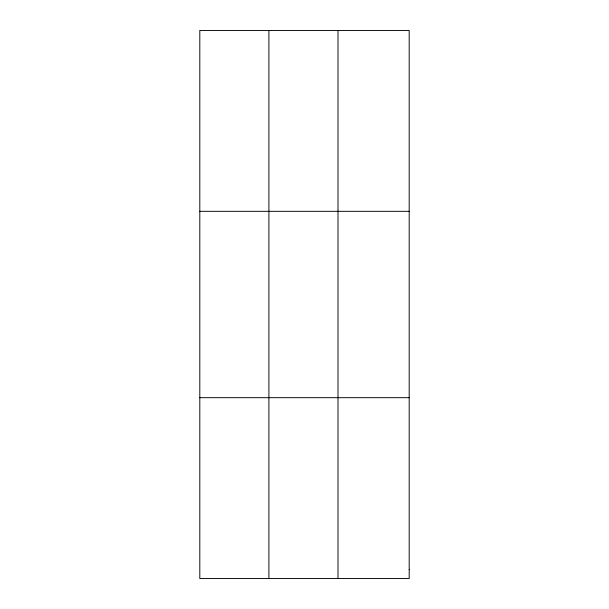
<?xml version="1.0" encoding="UTF-8"?>
<svg xmlns="http://www.w3.org/2000/svg" width="609" height="609" viewBox="0 0 609 609"><rect width="100%" height="100%" fill="white"/><g stroke="black" fill="none" stroke-linecap="round" stroke-linejoin="round"><path stroke-width="0.91" d="M268.904 578.55L268.904 30.45M338.003 578.55L338.003 30.45M199.805 211.323L409.195 211.323M199.805 397.677L409.195 397.677M409.195 569.506L409.195 578.55L199.805 578.55L199.805 30.45L409.195 30.45L409.195 569.506"/></g></svg>
